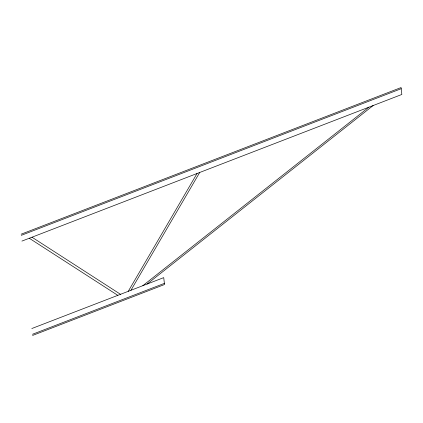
<?xml version="1.0" encoding="UTF-8"?>
<svg xmlns="http://www.w3.org/2000/svg" width="423" height="423" viewBox="0 0 423 423"><rect width="100%" height="100%" fill="white"/><g stroke="black" fill="none" stroke-linecap="round" stroke-linejoin="round"><path stroke-width="0.63" d="M128.254 291.315L197.028 173.509M130.945 290.278L199.719 172.473M142.789 285.705L368.867 107.188M147.093 284.045L373.171 105.528M21.15 234.189L401.073 87.556L401.85 94.461L21.927 241.089M21.282 235.336L401.2 88.708M31.804 328.539L163.727 277.625L164.51 284.526L32.582 335.444M32.455 334.292L164.378 283.378M31.984 237.213L120.507 294.302M29.293 238.249L117.816 295.344"/></g></svg>
